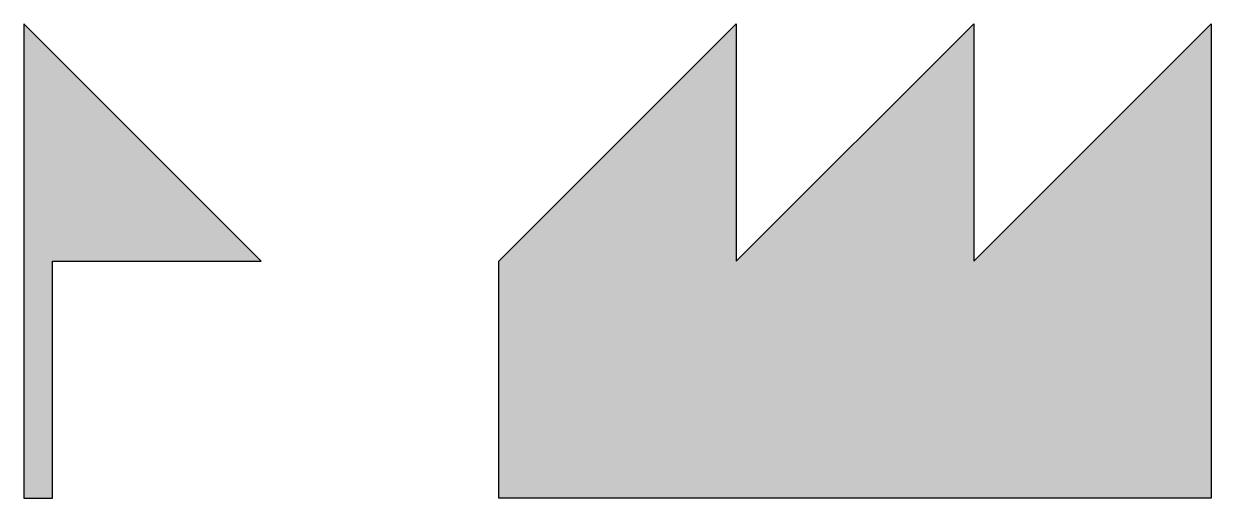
# Model space of a CAD drawing. Extents: x 6.5 to 18.2, y -41.8 to -37.1.
import ezdxf

# ---------------------------------------------------------------- set-up
doc = ezdxf.new("R2010")
doc.units = 0
doc.layers.add('COPPER_MASK', color=7, linetype='CONTINUOUS')

# ---------------------------------------------------------------- blocks, each defined once
blk = doc.blocks.new('*U1')
at = {"layer": 'COPPER_MASK', "color": 7}
for points in [[(13.465, -41.813), (13.41, -37.246), (13.465, -37.191)], [(13.5, -41.813), (13.465, -37.191), (13.5, -37.157)], [(13.465, -41.813), (13.465, -37.191), (13.5, -41.813)], [(13.5, -41.813), (13.5, -37.157), (13.51, -41.813)], [(13.51, -41.813), (13.5, -37.157), (13.51, -37.161)], [(15.817, -41.813), (15.771, -37.219), (15.817, -37.172)], [(15.841, -41.813), (15.817, -37.172), (15.841, -37.149)], [(15.817, -41.813), (15.817, -37.172), (15.841, -41.813)], [(15.841, -41.813), (15.841, -37.149), (15.843, -41.813)], [(15.843, -41.813), (15.841, -37.149), (15.843, -37.15)], [(18.128, -41.813), (18.043, -37.28), (18.128, -37.195)], [(18.146, -41.813), (18.128, -37.195), (18.146, -37.177)], [(18.128, -41.813), (18.128, -37.195), (18.146, -41.813)], [(18.164, -41.813), (18.146, -37.177), (18.164, -37.159)], [(18.146, -41.813), (18.146, -37.177), (18.164, -41.813)], [(18.177, -41.813), (18.164, -37.159), (18.177, -37.146)], [(18.164, -41.813), (18.164, -37.159), (18.177, -41.813)], [(13.41, -41.813), (13.242, -37.414), (13.41, -37.246)], [(13.41, -41.813), (13.41, -37.246), (13.465, -41.813)], [(15.704, -41.813), (15.519, -37.471), (15.704, -37.285)], [(15.771, -41.813), (15.704, -37.285), (15.771, -37.219)], [(15.704, -41.813), (15.704, -37.285), (15.771, -41.813)], [(15.771, -41.813), (15.771, -37.219), (15.817, -41.813)], [(17.994, -41.813), (17.876, -37.447), (17.994, -37.329)], [(18.043, -41.813), (17.994, -37.329), (18.043, -37.28)], [(17.994, -41.813), (17.994, -37.329), (18.043, -41.813)], [(18.043, -41.813), (18.043, -37.28), (18.128, -41.813)], [(13.239, -41.813), (13.015, -37.641), (13.239, -37.417)], [(13.242, -41.813), (13.239, -37.417), (13.242, -37.414)], [(13.239, -41.813), (13.239, -37.417), (13.242, -41.813)], [(13.242, -41.813), (13.242, -37.414), (13.41, -41.813)], [(17.876, -41.813), (17.791, -37.531), (17.876, -37.447)], [(17.876, -41.813), (17.876, -37.447), (17.994, -41.813)], [(15.519, -41.813), (15.279, -37.711), (15.519, -37.471)], [(15.519, -41.813), (15.519, -37.471), (15.704, -41.813)], [(17.791, -41.813), (17.651, -37.672), (17.791, -37.531)], [(17.791, -41.813), (17.791, -37.531), (17.876, -41.813)], [(13.015, -41.813), (12.836, -37.821), (13.015, -37.641)], [(13.015, -41.813), (13.015, -37.641), (13.239, -41.813)], [(17.651, -41.813), (17.539, -37.784), (17.651, -37.672)], [(17.651, -41.813), (17.651, -37.672), (17.791, -41.813)], [(15.279, -41.813), (15.004, -37.985), (15.279, -37.711)], [(15.279, -41.813), (15.279, -37.711), (15.519, -41.813)], [(17.539, -41.813), (17.374, -37.949), (17.539, -37.784)], [(17.539, -41.813), (17.539, -37.784), (17.651, -41.813)], [(12.746, -41.813), (12.461, -38.196), (12.746, -37.91)], [(12.836, -41.813), (12.746, -37.91), (12.836, -37.821)], [(12.746, -41.813), (12.746, -37.91), (12.836, -41.813)], [(12.836, -41.813), (12.836, -37.821), (13.015, -41.813)], [(15.001, -41.813), (14.405, -38.584), (15.001, -37.989)], [(15.004, -41.813), (15.001, -37.989), (15.004, -37.985)], [(15.001, -41.813), (15.001, -37.989), (15.004, -41.813)], [(15.004, -41.813), (15.004, -37.985), (15.279, -41.813)], [(17.374, -41.813), (17.052, -38.271), (17.374, -37.949)], [(17.374, -41.813), (17.374, -37.949), (17.539, -41.813)], [(12.453, -41.813), (12.121, -38.535), (12.453, -38.204)], [(12.461, -41.813), (12.453, -38.204), (12.461, -38.196)], [(12.453, -41.813), (12.453, -38.204), (12.461, -41.813)], [(12.461, -41.813), (12.461, -38.196), (12.746, -41.813)], [(16.955, -41.813), (16.692, -38.631), (16.955, -38.367)], [(17.052, -41.813), (16.955, -38.367), (17.052, -38.271)], [(16.955, -41.813), (16.955, -38.367), (17.052, -41.813)], [(17.052, -41.813), (17.052, -38.271), (17.374, -41.813)], [(12.121, -41.813), (11.864, -38.792), (12.121, -38.535)], [(12.121, -41.813), (12.121, -38.535), (12.453, -41.813)], [(14.405, -41.813), (14.123, -38.866), (14.405, -38.584)], [(14.405, -41.813), (14.405, -38.584), (15.001, -41.813)], [(16.66, -41.813), (16.385, -38.938), (16.66, -38.663)], [(16.692, -41.813), (16.66, -38.663), (16.692, -38.631)], [(16.66, -41.813), (16.66, -38.663), (16.692, -41.813)], [(16.692, -41.813), (16.692, -38.631), (16.955, -41.813)], [(11.823, -41.813), (11.605, -39.052), (11.823, -38.833)], [(11.864, -41.813), (11.823, -38.833), (11.864, -38.792)], [(11.823, -41.813), (11.823, -38.833), (11.864, -41.813)], [(11.864, -41.813), (11.864, -38.792), (12.121, -41.813)], [(14.105, -41.813), (13.875, -39.115), (14.105, -38.885)], [(14.123, -41.813), (14.105, -38.885), (14.123, -38.866)], [(14.105, -41.813), (14.105, -38.885), (14.123, -41.813)], [(14.123, -41.813), (14.123, -38.866), (14.405, -41.813)], [(16.385, -41.813), (16.148, -39.174), (16.385, -38.938)], [(16.385, -41.813), (16.385, -38.938), (16.66, -41.813)], [(11.573, -41.813), (11.392, -39.264), (11.573, -39.083)], [(11.605, -41.813), (11.573, -39.083), (11.605, -39.052)], [(11.573, -41.813), (11.573, -39.083), (11.605, -41.813)], [(11.605, -41.813), (11.605, -39.052), (11.823, -41.813)], [(13.875, -41.813), (13.678, -39.312), (13.875, -39.115)], [(13.875, -41.813), (13.875, -39.115), (14.105, -41.813)], [(16.148, -41.813), (15.969, -39.354), (16.148, -39.174)], [(16.148, -41.813), (16.148, -39.174), (16.385, -41.813)], [(11.379, -41.813), (11.246, -39.41), (11.379, -39.278)], [(11.392, -41.813), (11.379, -39.278), (11.392, -39.264)], [(11.379, -41.813), (11.379, -39.278), (11.392, -41.813)], [(11.392, -41.813), (11.392, -39.264), (11.573, -41.813)], [(13.678, -41.813), (13.551, -39.439), (13.678, -39.312)], [(13.678, -41.813), (13.678, -39.312), (13.875, -41.813)], [(11.244, -41.813), (11.2, -39.456), (11.244, -39.412)], [(11.246, -41.813), (11.244, -39.412), (11.246, -39.41)], [(11.244, -41.813), (11.244, -39.412), (11.246, -41.813)], [(11.246, -41.813), (11.246, -39.41), (11.379, -41.813)], [(15.906, -41.813), (15.885, -39.438), (15.906, -39.417)], [(15.969, -41.813), (15.906, -39.417), (15.969, -39.354)], [(15.906, -41.813), (15.906, -39.417), (15.969, -41.813)], [(15.969, -41.813), (15.969, -39.354), (16.148, -41.813)], [(11.178, -41.791), (11.177, -39.512), (11.178, -39.478)], [(11.177, -41.78), (11.177, -39.512), (11.178, -41.791)], [(11.182, -41.813), (11.178, -39.478), (11.182, -39.474)], [(11.178, -41.791), (11.178, -39.478), (11.182, -41.813)], [(11.2, -41.813), (11.182, -39.474), (11.2, -39.456)], [(11.182, -41.813), (11.182, -39.474), (11.2, -41.813)], [(11.2, -41.813), (11.2, -39.456), (11.244, -41.813)], [(13.518, -41.813), (13.51, -39.479), (13.518, -39.471)], [(13.51, -41.813), (13.51, -39.479), (13.518, -41.813)], [(13.551, -41.813), (13.518, -39.471), (13.551, -39.439)], [(13.518, -41.813), (13.518, -39.471), (13.551, -41.813)], [(13.551, -41.813), (13.551, -39.439), (13.678, -41.813)], [(15.843, -41.813), (15.843, -39.473), (15.844, -41.813)], [(15.844, -41.813), (15.843, -39.473), (15.844, -39.479)], [(15.864, -41.813), (15.844, -39.479), (15.864, -39.459)], [(15.844, -41.813), (15.844, -39.479), (15.864, -41.813)], [(15.885, -41.813), (15.864, -39.459), (15.885, -39.438)], [(15.864, -41.813), (15.864, -39.459), (15.885, -41.813)], [(15.885, -41.813), (15.885, -39.438), (15.906, -41.813)]]:
    blk.add_solid(points, dxfattribs=at)
blk = doc.blocks.new('*U2')
at = {"layer": 'COPPER_MASK', "color": 7}
for points in [[(6.51, -41.813), (6.51, -37.146), (6.791, -41.813)], [(6.791, -41.813), (6.51, -37.146), (6.791, -37.428)], [(6.791, -39.48), (6.791, -37.428), (8.843, -39.48)]]:
    blk.add_solid(points, dxfattribs=at)

msp = doc.modelspace()

# ---------------------------------------------------------------- linework, layer by layer
at = {"layer": 'COPPER_MASK'}
msp.add_lwpolyline([(8.843, -39.48), (6.51, -37.146), (6.51, -41.813), (6.791, -41.813), (6.791, -39.48), (8.843, -39.48), (8.843, -39.48)], dxfattribs=at)
msp.add_open_spline([(18.177, -37.146), (18.177, -37.146), (15.843, -39.48), (15.843, -39.48), (15.843, -39.48), (15.843, -37.146), (15.843, -37.146), (15.843, -37.146), (13.51, -39.48), (13.51, -39.48), (13.51, -39.48), (13.51, -37.146), (13.51, -37.146), (13.51, -37.146), (11.177, -39.48), (11.177, -39.48), (11.177, -39.48), (11.177, -41.813), (11.177, -41.813), (11.177, -41.813), (18.177, -41.813), (18.177, -41.813), (18.177, -41.813), (18.177, -37.146), (18.177, -37.146), (18.177, -37.146), (18.177, -37.146), (18.177, -37.146), (18.177, -37.146), (18.177, -37.146), (18.177, -37.146), (18.177, -37.146), (18.177, -37.146), (18.177, -37.146)], degree=3, knots=[0, 0, 0, 0, 1, 1, 1, 2, 2, 2, 3, 3, 3, 4, 4, 4, 5, 5, 5, 6, 6, 6, 7, 7, 7, 8, 8, 8, 9, 9, 9, 10, 10, 10, 11, 11, 11, 11], dxfattribs=at)

# ---------------------------------------------------------------- block references
at = {"layer": 'COPPER_MASK', "color": 7}
for name in ['*U2', '*U1']:
    msp.add_blockref(name, (0, 0), dxfattribs=at)

doc.saveas('drawing.dxf')
